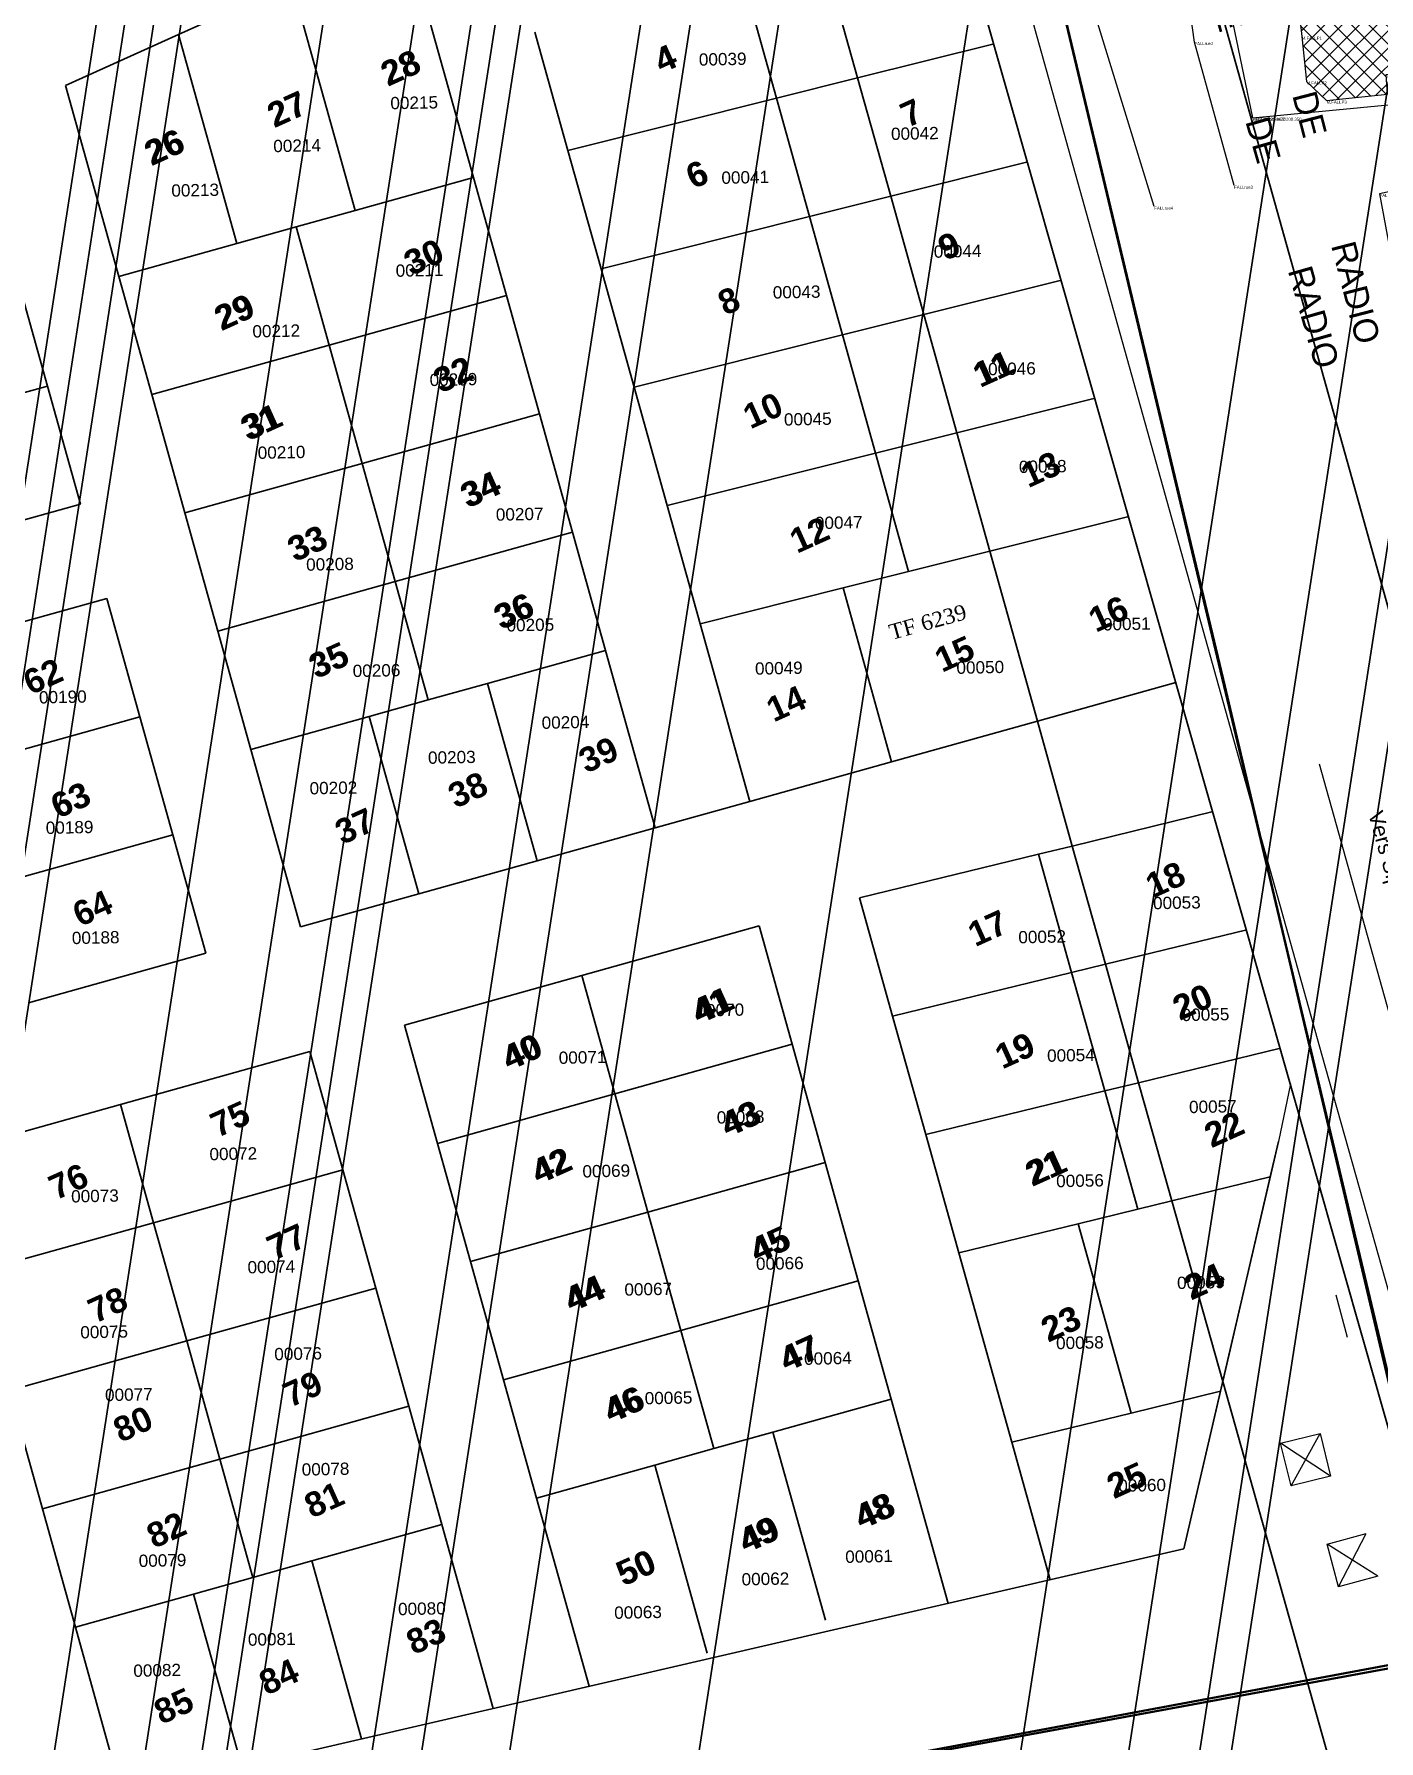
# Model space of a CAD drawing. Header units: metres. Extents: x 0 to 1324930, y 0 to 1631912.
# Drawn here: x 253671 to 253780.5, y 1630076.2 to 1630215.2 of the extents above; entities that cross this region are included whole.
import ezdxf
from ezdxf.enums import TextEntityAlignment as Align

# ---------------------------------------------------------------- set-up
doc = ezdxf.new("R2010")
doc.units = ezdxf.units.M
doc.header["$MEASUREMENT"] = 0
for name, color, linetype in [('A_revoir_geometrie_aberrante', 7, 'Continuous'), ('A_revoir_niveau_0', 7, 'Continuous'), ('limites_parcelles', 7, 'Continuous'), ('limites_sections', 7, 'Continuous'), ('limites_tf', 7, 'Continuous'), ('numero_lot', 7, 'Continuous'), ('numero_parcelle', 7, 'Continuous'), ('toponymie', 7, 'Continuous')]:
    doc.layers.add(name, color=color, linetype=linetype)
for name, color, linetype, lineweight in [('CABA', 7, 'Continuous', 0), ('Numero_TF', 7, 'Continuous', 0), ('TOUS', 7, 'Continuous', 0)]:
    doc.layers.add(name, color=color, linetype=linetype, lineweight=lineweight)
doc.layers.add('Lignes HT Vectorisées', color=6, linetype='Continuous', lineweight=0, true_color=0xff00ff)
doc.styles.add('Style-Arial', font='arial.ttf')
doc.styles.add('Style-FANCY', font='times.ttf')
doc.styles.add('Style-Times New Roman', font='times.ttf')
doc.styles.add('style1', font='')
doc.styles.get('style1').set_extended_font_data('Times New Roman', bold=True)

# ---------------------------------------------------------------- blocks, each defined once
blk = doc.blocks.new('*U121')
at = {"color": 7, "linetype": 'Continuous', "lineweight": 0}
for p, q in [((13.654552, -4.876443, -5e-05), (6.83608, 29.612147, -5e-05)), ((-3.110387, -27.47385, -5e-05), (-17.582436, 27.084875, -5e-05)), ((-24.569005, 25.231643, -5e-05), (-10.3778, -29.612114, -5e-05)), ((-7.637738, 25.29849, -5e-05), (1.850218, -6.536892, -5e-05)), ((16.607839, 17.529216, -5e-05), (-4.439876, 14.568554, -5e-05)), ((-16.751395, 7.995544, -5e-05), (-17.829571, 12.161798, -5e-05)), ((-17.829571, 12.161798, -5e-05), (-16.790145, 11.063447, -5e-05)), ((-16.790145, 11.063447, -5e-05), (-17.491376, 10.854957, -5e-05)), ((13.654552, -4.876443, -5e-05), (19.65446, -4.129586, -5e-05)), ((13.654552, -4.876443, -5e-05), (19.65446, -4.129586, -5e-05)), ((1.850218, -6.536892, -5e-05), (13.654552, -4.876443, -5e-05)), ((-13.262905, -6.37611, -5e-05), (-12.096502, -10.53527, -5e-05)), ((-13.144445, -9.593813, -5e-05), (-12.408594, -9.422412, -5e-05)), ((-12.096502, -10.53527, -5e-05), (-13.144445, -9.593813, -5e-05)), ((6.846098, -12.807626, -5e-05), (20.496953, -10.897787, -5e-05)), ((6.846098, -12.807626, -5e-05), (4.386668, -16.253464, -5e-05)), ((4.386668, -16.253464, -5e-05), (6.61972, -24.985584, -5e-05))]:
    blk.add_line(p, q, dxfattribs=at)
at = {"color": 1, "linetype": 'Continuous', "lineweight": 30}
for p, q in [((-4.439876, 14.568554, -5e-05), (9.424664, 16.5188, -5e-05)), ((9.424664, 16.5188, -5e-05), (13.654552, -4.876443, -5e-05)), ((-4.439876, 14.568554, -5e-05), (1.850218, -6.536892, -5e-05)), ((1.850218, -6.536892, -5e-05), (13.654552, -4.876443, -5e-05))]:
    blk.add_line(p, q, dxfattribs=at)
at = {"color": 7, "linetype": 'Continuous', "lineweight": 0}
for centre in [(9.424664, 16.5188, -5e-05), (-4.439876, 14.568554, -5e-05), (13.654552, -4.876443, -5e-05), (1.874386, -6.393706, -5e-05)]:
    blk.add_circle(centre, 0.4959263195182433, dxfattribs=at)
for s, rotation, style, p in [('Vers Sipres', 284.509145, 'Style-Arial', (-20.669253, 21.114073, -5e-05)), ('14.00', 8.006938, 'Style-Times New Roman', (1.031507, 13.593755, -5e-05)), ('21.50', 281.183289, 'Style-Times New Roman', (9.432283, 8.419733, -5e-05)), ('Route Bitumé', 284.507487, 'Style-Times New Roman', (-16.655227, 6.236646, -5e-05)), ('21.50', 281.183289, 'Style-Times New Roman', (-1.133842, 5.88621, -5e-05)), ('12.00', 8.006938, 'Style-Times New Roman', (5.617016, -5.36927, -5e-05)), ('Rue non denommée', 7.964338, 'Style-Times New Roman', (2.699563, -10.600076, -5e-05)), ('Vers HLM Rufisque', 285.66573, 'Style-Arial', (-12.470414, -11.193225, -5e-05))]:
    blk.add_text(s, height=1.239816, rotation=rotation, dxfattribs=dict(at, style=style)).set_placement(p)
for s, height, style, p in [('B1', 1.239816, 'Style-Times New Roman', (9.607402, 18.776045, -5e-05)), ('B4', 1.239816, 'Style-Times New Roman', (-7.126131, 15.517593, -5e-05)), ('Pt3', 0.247963, 'Style-Arial', (-4.439876, 14.568554, -5e-05)), ('B2', 1.239816, 'Style-Times New Roman', (13.956632, -3.021136, -5e-05)), ('Pt1', 0.247963, 'Style-Arial', (13.654552, -4.876443, -5e-05)), ('B3', 1.239816, 'Style-Times New Roman', (-2.544772, -7.238757, -5e-05))]:
    blk.add_text(s, height=height, rotation=359.3981, dxfattribs=dict(at, style=style)).set_placement(p, align=Align.TOP_LEFT)
at = {"color": 7, "linetype": 'Continuous', "lineweight": 0, "char_height": 1.239816, "attachment_point": 1, "rotation": 359.39809687312083, "line_spacing_factor": 0.72, "style": 'Style-Arial'}
for s, insert in [('Surplus du\\P\\PTF 978/R\\P\\PLot n° 31', (-4.128707, 25.404503, -5e-05)), ('Surplus du\\P\\PTF 978/R\\P\\PLot n° 35', (16.408643, 10.497729, -5e-05)), ('Surplus du\\P\\PTF 978/R', (12.720974, -17.097827, -5e-05))]:
    blk.add_mtext(s, dxfattribs=dict(at, insert=insert))
blk = doc.blocks.new('*U127')
at = {"linetype": 'Continuous', "lineweight": 0}
h = blk.add_hatch(dxfattribs=at)
h.set_pattern_fill('CROSSHATCH', style=0, pattern_type=2)
h.set_pattern_definition([(45, (-0.138448, 1.408666), (-0.7071067811865475, 0.7071067811865476), []), (315, (-0.138448, 1.408666), (0.7071067811865475, 0.7071067811865476), [])])
h.paths.add_polyline_path([(7.272750000003724, 4.645499999867752), (7.002449999999952, 7.201999999815597), (4.128449999989243, 7.107199999969452), (3.62445000000298, 10.63419999997131), (-4.699649999995016, 9.965799999888986), (-4.340549999993527, 6.179699999978764), (-5.222550000005867, 6.140699999872595), (-4.94484999999986, 3.356799999950453), (-4.263150000013411, -2.17229999997653), (3.533750000002328, -1.353800000157207), (3.675149999995483, -3.706400000024586), (8.11785000000964, -2.887700000079348), (7.533750000002326, 1.655299999983981), (4.385949999996228, 1.205799999879672), (4.06164999998873, 4.322999999858438)])
h = blk.add_hatch(dxfattribs=at)
h.set_pattern_fill('CROSSHATCH', style=0, pattern_type=2)
h.set_pattern_definition([(45, (-9.78757, 4.245264999999998), (-0.7071067811865475, 0.7071067811865476), []), (315, (-9.78757, 4.245264999999998), (0.7071067811865475, 0.7071067811865476), [])])
h.paths.add_polyline_path([(-14.15744999999879, -0.908700000029057), (-13.76704999999492, -4.564100000075995), (-12.13975000000209, -6.122500000055879), (-7.165349999995669, -5.615600000135599), (-7.290949999995062, -4.008900000015272), (-4.50635000001057, -3.702000000048428), (-5.149850000016158, 3.241399999940767), (-6.339850000018485, 2.889999999897554), (-6.821750000002793, 9.587099999887865), (-14.94395000001532, 8.955599999986587), (-14.50284999998985, 2.3125)])
at = {"color": 5, "linetype": 'Continuous', "lineweight": 0}
for p, q in [((-14.94395, 8.9556), (-16.19155, 35.0022)), ((8.11785, -2.8877), (24.30895, -0.342)), ((23.75275, -9.2649), (6.80845, -10.4705)), ((23.75275, -9.2649), (31.55585, -8.8792)), ((6.80845, -10.4705), (-7.81155, -13.726)), ((-7.81155, -13.726), (-3.93835, -34.7522))]:
    blk.add_line(p, q, dxfattribs=at)
at = {"color": 3, "linetype": 'Continuous', "lineweight": 0}
blk.add_line((-26.16905, -14.7565), (-34.17745, 11.1925), dxfattribs=at)
at = {"color": 7, "linetype": 'Continuous', "lineweight": 0}
for p, q in [((-4.69965, 9.9658), (-6.82175, 9.5871)), ((-4.69965, 9.9658), (3.62445, 10.6342)), ((6.58395, 10.8748), (3.62445, 10.6342)), ((-14.94395, 8.9556), (-21.42475, 8.1005)), ((-21.42475, 8.1005), (-18.16015, -7.5197)), ((7.27275, 4.6455), (4.06165, 4.323)), ((7.53375, 1.6553), (7.27275, 4.6455))]:
    blk.add_line(p, q, dxfattribs=at)
at = {"color": 3, "linetype": 'Continuous', "lineweight": 0, "flags": 128}
blk.add_lwpolyline([(-19.66435, -13.051), (-22.89315, -1.3571), (-26.28575, 22.9951)], dxfattribs=at)
at = {"color": 5, "linetype": 'Continuous', "lineweight": 0, "flags": 128}
blk.add_lwpolyline([(6.59985, 11.12), (6.09445, 17.3529), (23.94685, 19.7966)], dxfattribs=at)
at = {"color": 7, "linetype": 'Continuous', "lineweight": 0, "flags": 128}
for points in [[(7.27275, 4.6455), (7.00245, 7.202), (4.12845, 7.1072), (3.62445, 10.6342), (-4.69965, 9.9658), (-4.34055, 6.1797), (-5.22255, 6.1407), (-4.94485, 3.3568), (-4.26315, -2.1723), (3.53375, -1.3538), (3.67515, -3.7064), (8.11785, -2.8877), (7.53375, 1.6553), (4.38595, 1.2058), (4.06165, 4.323), (7.27275, 4.6455)], [(-14.15745, -0.9087), (-13.76705, -4.5641), (-12.13975, -6.1225), (-7.16535, -5.6156), (-7.29095, -4.0089), (-4.50635, -3.702), (-5.14985, 3.2414), (-6.33985, 2.89), (-6.82175, 9.5871), (-14.94395, 8.9556), (-14.50285, 2.3125), (-14.15745, -0.9087)]]:
    blk.add_lwpolyline(points, close=True, dxfattribs=at)
for points in [[(-4.69965, 9.9658), (-4.34055, 6.1797), (-5.22255, 6.1407), (-4.94485, 3.3568), (-4.26315, -2.1723), (3.53375, -1.3538), (3.67515, -3.7064), (8.11785, -2.8877), (7.53375, 1.6553)], [(3.62445, 10.6342), (4.12845, 7.1072), (7.00245, 7.202)], [(7.53375, 1.6553), (7.27275, 4.6455), (7.00245, 7.202), (6.58395, 10.8748)], [(-6.82175, 9.5871), (-14.94395, 8.9556), (-14.50285, 2.3125), (-14.15745, -0.9087)], [(-14.15745, -0.9087), (-13.76705, -4.5641), (-12.13975, -6.1225), (-7.16535, -5.6156), (-7.29095, -4.0089), (-4.50635, -3.702), (-5.14985, 3.2414), (-6.33985, 2.89), (-6.82175, 9.5871)], [(7.53375, 1.6553), (4.38595, 1.2058), (4.06165, 4.323), (7.27275, 4.6455)], [(4.06165, 4.323), (4.38595, 1.2058), (7.53375, 1.6553)], [(-18.16015, -7.5197), (-3.70635, -6.1322), (-4.50635, -3.702)]]:
    blk.add_lwpolyline(points, dxfattribs=at)
at = {"color": 7, "linetype": 'Continuous', "lineweight": 0, "style": 'Style-Arial'}
for s, p in [('FALL2mitoyen31', (-16.19155, 35.0022)), ('FALLrue1', (-26.28575, 22.9951)), ('FALL2mitoyen19', (23.94685, 19.7966)), ('FALL2mitoyen18', (6.09445, 17.3529)), ('FALLrue5', (-34.17745, 11.1925)), ('FALL2mitoyen17', (6.59985, 11.12)), ('FALL2P1', (-4.69965, 9.9658)), ('FALL2P15', (3.62445, 10.6342)), ('FALL2P16', (6.58395, 10.8748)), ('FALL2mitoyen29', (-15.01415, 8.9245)), ('M.FALLP10', (-14.94395, 8.9556)), ('FALL2mitoyen30', (-13.67335, 8.953)), ('M.FALLP9', (-6.82175, 9.5871)), ('FALL2P28', (-21.42475, 8.1005)), ('FALL2P14', (4.12845, 7.1072)), ('FALL2P13', (7.00245, 7.202)), ('FALL2P3', (-5.22255, 6.1407)), ('FALL2P2', (-4.34055, 6.1797)), ('FALL2P11', (4.06165, 4.323)), ('FALL2P12', (7.27275, 4.6455)), ('M.FALLP8', (-6.33985, 2.89)), ('M.FALLP7', (-5.14985, 3.2414)), ('FALL2P4', (-4.94485, 3.3568)), ('M.FALLP11', (-14.50285, 2.3125)), ('FALL2P9', (7.53375, 1.6553)), ('FALL2P10', (4.38595, 1.2058)), ('FALLrue2', (-22.89315, -1.3571)), ('M.FALLP1', (-14.15745, -0.9087)), ('FALL2P6', (3.53375, -1.3538)), ('FALL2mitoyen20', (24.30895, -0.342)), ('FALL2P5', (-4.26315, -2.1723)), ('M.FALLP5', (-7.29095, -4.0089)), ('M.FALLP6', (-4.50635, -3.702)), ('FALL2P7', (3.67515, -3.7064)), ('FALL2P8', (8.11785, -2.8877)), ('M.FALLP2', (-13.76705, -4.5641)), ('M.FALLP3', (-12.13975, -6.1225)), ('M.FALLP4', (-7.16535, -5.6156)), ('FALL2mitoyen24', (-3.70635, -6.1322)), ('FALL2mitoyen27', (-18.16015, -7.5197)), ('FALL2mitoyen21', (23.75275, -9.2649)), ('FALL2mitoyen22', (31.55585, -8.8792)), ('FALL2mitoyen23', (6.80845, -10.4705)), ('FALLrue3', (-19.66435, -13.051)), ('FALL2mitoyen25', (-7.81155, -13.726)), ('FALLrue4', (-26.16905, -14.7565)), ('FALL2mitoyen26', (-3.93835, -34.7522))]:
    blk.add_text(s, height=0.25, dxfattribs=at).set_placement(p, align=Align.TOP_LEFT)

msp = doc.modelspace()

# ---------------------------------------------------------------- linework, layer by layer
at = {"layer": 'A_revoir_geometrie_aberrante'}
for p in [(253818.619863, 1630923.387489), (253783.360228, 1630905.736215), (253836.716257, 1630891.342581), (253814.743377, 1630885.179087), (253827.949618, 1630881.202308), (253782.481281, 1630855.738057), (253817.743114, 1630841.650672), (253797.244464, 1630828.582386), (253772.916209, 1630823.758769), (253832.158235, 1630762.917254), (253758.560787, 1630716.320002), (253767.090522, 1630682.503953), (253854.394512, 1630680.823644), (253862.276467, 1630677.749375), (253858.702995, 1630671.266996), (253842.952575, 1630663.938938), (253774.845997, 1630654.884484)]:
    msp.add_line(p, (0, 0), dxfattribs=at)
at = {"layer": 'CABA', "color": 7, "linetype": 'Continuous', "lineweight": 13}
for p, q in [((253773.319529, 1630129.67609), (253772.332579, 1630124.97962)), ((253772.332579, 1630124.97962), (253764.622821, 1630091.797217))]:
    msp.add_line(p, q, dxfattribs=at)
at = {"layer": 'Lignes HT Vectorisées', "color": 5, "flags": 128}
msp.add_lwpolyline([(253756.669149, 1629670.287472), (253861.621399, 1629827.964829), (253775.882942, 1630131.985118), (253683.847384, 1630461.074745), (253586.374624, 1630811.106198), (253617.63126, 1631056.920646), (253648.501603, 1631303.479896), (253822.386232, 1631416.29853), (253967.163614, 1631512.857485)], dxfattribs=at)
at = {"layer": 'limites_parcelles'}
for p, q in [((253760.33051393606, 1630243.2888566267), (253790.324263, 1630136.040833)), ((253706.74837079813, 1630203.4934977472), (253701.171324, 1630223.440981)), ((253738.0458984579, 1630211.5850573224), (253735.3514423504, 1630221.219566426)), ((253691.95030269658, 1630219.2830851767), (253682.72928025515, 1630215.12518884)), ((253697.1167208214, 1630200.805164271), (253691.95030269658, 1630219.2830851767)), ((253731.43379919347, 1630209.9317642825), (253728.7425872612, 1630219.567284984)), ((253673.509146, 1630210.967693), (253682.72928025515, 1630215.12518884)), ((253687.48472231659, 1630198.1167335154), (253682.72928025515, 1630215.12518884)), ((253714.44900333643, 1630205.684866038), (253711.75710829938, 1630215.3207413252)), ((253749.1709, 1630214.366759), (253738.0458984579, 1630211.5850573224)), ((253738.0458984579, 1630211.5850573224), (253731.43379919347, 1630209.9317642825)), ((253740.74001221193, 1630201.9517723646), (253738.0458984579, 1630211.5850573224)), ((253677.85371868048, 1630195.428569798), (253673.509146, 1630210.967693)), ((253731.43379919347, 1630209.9317642825), (253714.44900333643, 1630205.684866038)), ((253734.12462071565, 1630200.2976413914), (253731.43379919347, 1630209.9317642825)), ((253717.14037789145, 1630196.050853862), (253714.44900333643, 1630205.684866038)), ((253751.91421, 1630204.7458), (253740.74001221193, 1630201.9517723646)), ((253706.74837079813, 1630203.4934977472), (253697.1167208214, 1630200.805164271)), ((253709.44094521075, 1630193.8629378923), (253706.74837079813, 1630203.4934977472)), ((253740.74001221193, 1630201.9517723646), (253734.12462071565, 1630200.2976413914)), ((253743.43434041302, 1630192.317720613), (253740.74001221193, 1630201.9517723646)), ((253697.1167208214, 1630200.805164271), (253692.3016483792, 1630199.4612075794)), ((253734.12462071565, 1630200.2976413914), (253717.14037789145, 1630196.050853862)), ((253736.81562874347, 1630190.6628507422), (253734.12462071565, 1630200.2976413914)), ((253692.3016483792, 1630199.4612075794), (253687.48472231659, 1630198.1167335154)), ((253694.99418506876, 1630189.830637335), (253692.3016483792, 1630199.4612075794)), ((253687.48472231659, 1630198.1167335154), (253677.85371868048, 1630195.428569798)), ((253672.04569253288, 1630186.4967680369), (253669.35325613752, 1630196.127497817)), ((253680.54631766205, 1630185.798019135), (253677.85371868048, 1630195.428569798)), ((253719.83187066574, 1630186.4164185098), (253717.14037789145, 1630196.050853862)), ((253754.657516, 1630195.12384), (253743.43434041302, 1630192.317720613)), ((253709.44094521075, 1630193.8629378923), (253694.99418506876, 1630189.830637335)), ((253712.133519551, 1630184.2323782966), (253709.44094521075, 1630193.8629378923)), ((253743.43434041302, 1630192.317720613), (253736.81562874347, 1630190.6628507422)), ((253746.1287365297, 1630182.683426017), (253743.43434041302, 1630192.317720613)), ((253736.81562874347, 1630190.6628507422), (253719.83187066574, 1630186.4164185098)), ((253739.5067058697, 1630181.0278126956), (253736.81562874347, 1630190.6628507422)), ((253694.99418506876, 1630189.830637335), (253680.54631766205, 1630185.798019135)), ((253697.68672188948, 1630180.2000672668), (253694.99418506876, 1630189.830637335)), ((253657.58934903666, 1630182.495945822), (253672.04569253288, 1630186.4967680369)), ((253674.738129, 1630176.866038), (253672.04569253288, 1630186.4967680369)), ((253722.5234357827, 1630176.7817242006), (253719.83187066574, 1630186.4164185098)), ((253683.2389166436, 1630176.167468472), (253680.54631766205, 1630185.798019135)), ((253757.401821, 1630185.501877), (253746.1287365297, 1630182.683426017)), ((253712.133519551, 1630184.2323782966), (253697.68672188948, 1630180.2000672668)), ((253714.8260938913, 1630174.6018187003), (253712.133519551, 1630184.2323782966)), ((253746.1287365297, 1630182.683426017), (253739.5067058697, 1630181.0278126956)), ((253748.8231092208, 1630173.0492151834), (253746.1287365297, 1630182.683426017)), ((253739.5067058697, 1630181.0278126956), (253722.5234357827, 1630176.7817242006)), ((253742.19778485034, 1630171.392768009), (253739.5067058697, 1630181.0278126956)), ((253697.68672188948, 1630180.2000672668), (253683.2389166436, 1630176.167468472)), ((253700.37925871022, 1630170.5694971983), (253697.68672188948, 1630180.2000672668)), ((253660.28174422262, 1630172.8656618833), (253674.738129, 1630176.866038)), ((253725.21506817287, 1630167.1467816972), (253722.5234357827, 1630176.7817242006)), ((253685.93151562518, 1630166.5369178087), (253683.2389166436, 1630176.167468472)), ((253760.145127, 1630175.879918), (253748.8231092208, 1630173.0492151834)), ((253714.8260938913, 1630174.6018187003), (253700.37925871022, 1630170.5694971983)), ((253717.5187413974, 1630164.9709974113), (253714.8260938913, 1630174.6018187003)), ((253748.8231092208, 1630173.0492151834), (253742.19778485034, 1630171.392768009)), ((253752.6920586218, 1630159.2150955175), (253748.8231092208, 1630173.0492151834)), ((253742.19778485034, 1630171.392768009), (253736.8611332186, 1630170.0585115985)), ((253700.37925871022, 1630170.5694971983), (253685.93151562518, 1630166.5369178087)), ((253703.0718686729, 1630160.9386654305), (253700.37925871022, 1630170.5694971983)), ((253736.8611332186, 1630170.0585115985), (253725.21506817287, 1630167.1467816972)), ((253740.81633285803, 1630155.9004080282), (253736.8611332186, 1630170.0585115985)), ((253676.880495, 1630169.202259), (253662.43296354017, 1630165.169969356)), ((253679.5732284648, 1630159.5710303339), (253676.880495, 1630169.202259)), ((253729.25811161072, 1630152.6743406593), (253725.21506817287, 1630167.1467816972)), ((253688.6241878873, 1630156.906105045), (253685.93151562518, 1630166.5369178087)), ((253717.5187413974, 1630164.9709974113), (253707.88667939047, 1630162.28254807)), ((253721.55763296766, 1630150.5250252634), (253717.5187413974, 1630164.9709974113)), ((253707.88667939047, 1630162.28254807), (253703.0718686729, 1630160.9386654305)), ((253711.92591425058, 1630147.8366727226), (253707.88667939047, 1630162.28254807)), ((253763.959955, 1630162.360129), (253752.6920586218, 1630159.2150955175)), ((253703.0718686729, 1630160.9386654305), (253698.2549430743, 1630159.5941896338)), ((253679.5732284648, 1630159.5710303339), (253665.12577101708, 1630155.5384757526)), ((253682.2657763705, 1630149.940465366), (253679.5732284648, 1630159.5710303339)), ((253698.2549430743, 1630159.5941896338), (253688.6241878873, 1630156.906105045)), ((253702.29405561474, 1630145.1482811284), (253698.2549430743, 1630159.5941896338)), ((253752.6920586218, 1630159.2150955175), (253740.81633285803, 1630155.9004080282)), ((253755.5374744136, 1630149.0408030974), (253752.6920586218, 1630159.2150955175)), ((253692.663123, 1630142.460148), (253688.6241878873, 1630156.906105045)), ((253740.81633285803, 1630155.9004080282), (253729.25811161072, 1630152.6743406593)), ((253729.25811161072, 1630152.6743406593), (253721.55763296766, 1630150.5250252634)), ((253767.009442, 1630151.838998), (253755.5374744136, 1630149.0408030974)), ((253721.55763296766, 1630150.5250252634), (253711.92591425058, 1630147.8366727226)), ((253682.2657763705, 1630149.940465366), (253667.81835340068, 1630145.907787251)), ((253684.958316, 1630140.30993), (253682.2657763705, 1630149.940465366)), ((253755.5374744136, 1630149.0408030974), (253752.78387127398, 1630148.3691556044)), ((253758.23230165237, 1630139.4049669476), (253755.5374744136, 1630149.0408030974)), ((253711.92591425058, 1630147.8366727226), (253702.29405561474, 1630145.1482811284)), ((253752.78387127398, 1630148.3691556044), (253738.203907, 1630144.812871)), ((253752.78387127398, 1630148.3691556044), (253755.47933812646, 1630138.7334668213)), ((253702.29405561474, 1630145.1482811284), (253692.663123, 1630142.460148)), ((253738.203907, 1630144.812871), (253740.8994479858, 1630135.1771545135)), ((253730.01561449998, 1630142.528896), (253715.56893085653, 1630138.4925877305)), ((253732.7069127722, 1630132.8969157315), (253730.01561449998, 1630142.528896)), ((253769.744734, 1630142.213068), (253758.23230165237, 1630139.4049669476)), ((253670.51078046876, 1630136.2776542741), (253684.958316, 1630140.30993)), ((253758.23230165237, 1630139.4049669476), (253755.47933812646, 1630138.7334668213)), ((253760.92745253938, 1630129.7679735355), (253758.23230165237, 1630139.4049669476)), ((253701.123305, 1630134.456575), (253715.56893085653, 1630138.4925877305)), ((253718.2601942326, 1630128.8607057866), (253715.56893085653, 1630138.4925877305)), ((253755.47933812646, 1630138.7334668213), (253740.8994479858, 1630135.1771545135)), ((253755.47933812646, 1630138.7334668213), (253758.17512914943, 1630129.0966192016)), ((253740.8994479858, 1630135.1771545135), (253743.59531644042, 1630125.5402674284)), ((253703.8145896242, 1630124.8248070858), (253701.123305, 1630134.456575)), ((253693.42046300002, 1630132.2968495), (253678.00606136385, 1630127.9926019686)), ((253696.10958557855, 1630122.6728196812), (253693.42046300002, 1630132.2968495)), ((253732.7069127722, 1630132.8969157315), (253718.2601942326, 1630128.8607057866)), ((253735.39782260286, 1630123.26632567), (253732.7069127722, 1630132.8969157315)), ((253772.489028, 1630132.588105), (253760.92745253938, 1630129.7679735355)), ((253760.92745253938, 1630129.7679735355), (253758.17512914943, 1630129.0966192016)), ((253761.441639, 1630127.929408), (253760.92745253938, 1630129.7679735355)), ((253678.00606136385, 1630127.9926019686), (253663.55918749998, 1630123.9585225)), ((253678.00606136385, 1630127.9926019686), (253680.69501250997, 1630118.3663152326)), ((253718.2601942326, 1630128.8607057866), (253703.8145896242, 1630124.8248070858)), ((253720.9510043342, 1630119.2304460933), (253718.2601942326, 1630128.8607057866)), ((253758.17512914943, 1630129.0966192016), (253743.59531644042, 1630125.5402674284)), ((253758.17512914943, 1630129.0966192016), (253760.87057385241, 1630119.4610095979)), ((253763.6393852045, 1630120.1364104324), (253761.441639, 1630127.929408)), ((253743.59531644042, 1630125.5402674284), (253746.29085643706, 1630115.904554478)), ((253703.8145896242, 1630124.8248070858), (253703.814575, 1630124.824803)), ((253706.50535613176, 1630115.1948934458), (253703.8145896242, 1630124.8248070858)), ((253772.332579, 1630124.97962), (253771.66197488827, 1630122.0933742984)), ((253696.10958557855, 1630122.6728196812), (253680.69501250997, 1630118.3663152326)), ((253698.8005379591, 1630113.0422412325), (253696.10958557855, 1630122.6728196812)), ((253735.39782260286, 1630123.26632567), (253720.9510043342, 1630119.2304460933)), ((253738.089064849, 1630113.6345459153), (253735.39782260286, 1630123.26632567)), ((253771.66197488827, 1630122.0933742984), (253763.6393852045, 1630120.1364104324)), ((253771.66197488827, 1630122.0933742984), (253767.78874327472, 1630105.423184091)), ((253763.6393852045, 1630120.1364104324), (253760.87057385241, 1630119.4610095979)), ((253767.78874327472, 1630105.423184091), (253763.6393852045, 1630120.1364104324)), ((253680.69501250997, 1630118.3663152326), (253666.24859243978, 1630114.330292207)), ((253680.69501250997, 1630118.3663152326), (253683.3852205722, 1630108.735528811)), ((253720.9510043342, 1630119.2304460933), (253706.50535613176, 1630115.1948934458)), ((253723.64223969617, 1630109.598664417), (253720.9510043342, 1630119.2304460933)), ((253756.01029443566, 1630118.2754334223), (253746.29085643706, 1630115.904554478)), ((253760.87057385241, 1630119.4610095979), (253756.01029443566, 1630118.2754334223)), ((253756.01029443566, 1630118.2754334223), (253760.32361360648, 1630102.8580899297)), ((253746.29085643706, 1630115.904554478), (253750.603893164, 1630100.4867962932)), ((253709.19664075592, 1630105.563125532), (253706.50535613176, 1630115.1948934458)), ((253698.8005379591, 1630113.0422412325), (253683.3852205722, 1630108.735528811)), ((253701.49182268872, 1630103.4104733483), (253698.8005379591, 1630113.0422412325)), ((253738.089064849, 1630113.6345459153), (253723.64223969617, 1630109.598664417)), ((253740.77997475205, 1630104.0039555947), (253738.089064849, 1630113.6345459153)), ((253683.3852205722, 1630108.735528811), (253668.9387178218, 1630104.6994826877)), ((253683.3852205722, 1630108.735528811), (253686.07576088503, 1630099.103552952)), ((253723.64223969617, 1630109.598664417), (253709.19664075592, 1630105.563125532)), ((253726.33314269394, 1630099.968072193), (253723.64223969617, 1630109.598664417)), ((253668.9387178218, 1630104.6994826877), (253671.62917543328, 1630095.0674837674)), ((253711.88759303378, 1630095.9325470435), (253709.19664075592, 1630105.563125532)), ((253767.6054882523, 1630104.6344638735), (253760.32361360648, 1630102.8580899297)), ((253767.6054882523, 1630104.6344638735), (253764.622821, 1630091.797217)), ((253767.78874327472, 1630105.423184091), (253767.6054882523, 1630104.6344638735)), ((253777.0820787932, 1630072.469906346), (253767.78874327472, 1630105.423184091)), ((253701.49182268872, 1630103.4104733483), (253686.07576088503, 1630099.103552952)), ((253704.18277506923, 1630093.7798948996), (253701.49182268872, 1630103.4104733483)), ((253740.77997475205, 1630104.0039555947), (253731.14883416015, 1630101.313389227)), ((253745.428711, 1630087.366433), (253740.77997475205, 1630104.0039555947)), ((253760.32361360648, 1630102.8580899297), (253750.603893164, 1630100.4867962932)), ((253731.14883416015, 1630101.313389227), (253726.33314269394, 1630099.968072193)), ((253735.429697, 1630085.994496), (253731.14883416015, 1630101.313389227)), ((253750.603893164, 1630100.4867962932), (253753.737685, 1630089.28447)), ((253686.07576088503, 1630099.103552952), (253671.62917543328, 1630095.0674837674)), ((253686.07576088503, 1630099.103552952), (253688.76596895122, 1630089.4727665314)), ((253726.33314269394, 1630099.968072193), (253721.51811520965, 1630098.6229406497)), ((253721.51811520965, 1630098.6229406497), (253711.88759303378, 1630095.9325470435)), ((253725.798925, 1630083.303223), (253721.51811520965, 1630098.6229406497)), ((253671.62917543328, 1630095.0674837674), (253674.3193008136, 1630085.4366742542)), ((253716.168157, 1630080.612949), (253711.88759303378, 1630095.9325470435)), ((253704.18277506923, 1630093.7798948996), (253693.58097442947, 1630090.8179768247)), ((253708.365602, 1630078.810086), (253704.18277506923, 1630093.7798948996)), ((253693.58097442947, 1630090.8179768247), (253688.76596895122, 1630089.4727665314)), ((253693.58097442947, 1630090.8179768247), (253697.627464, 1630076.332705)), ((253688.76596895122, 1630089.4727665314), (253683.95003637287, 1630088.1272972526)), ((253683.95003637287, 1630088.1272972526), (253674.3193008136, 1630085.4366742542)), ((253683.95003637287, 1630088.1272972526), (253687.873127, 1630074.081115)), ((253674.3193008136, 1630085.4366742542), (253678.120221, 1630071.829153))]:
    msp.add_line(p, q, dxfattribs=at)
at = {"layer": 'limites_sections', "color": 112, "linetype": 'Continuous', "lineweight": 40, "flags": 128}
for points in [[(253571.047075, 1630723.599568), (253600.186297, 1630706.548526), (253621.817231, 1630711.994443), (253628.041124, 1630687.554872), (253678.208666, 1630517.218459), (253711.262634, 1630399.425895), (253749.054407, 1630241.188111), (253786.719032, 1630083.077529), (253667.019158, 1630061.048467), (253520.677582, 1630008.003458), (253349.874626, 1629905.007271), (253370.894891, 1630071.745612), (253278.664905, 1630062.128606), (253271.082561, 1630189.80614), (253238.792095, 1630544.179111), (253486.322083, 1630710.425653), (253532.904976, 1630728.2652), (253571.047075, 1630723.599568)], [(254348.370927, 1630391.951882), (254309.9852, 1630253.9323), (254287.3632, 1630130.504), (254273.8695, 1629992.7881), (254275.334915, 1629929.186521), (254144.350912, 1629962.854533), (254129.310226, 1629944.470728), (254024.768125, 1629997.357132), (253955.511127, 1630039.119672), (253907.405394, 1630046.336207), (253799.369555, 1630038.162516), (253786.496556, 1630083.300126), (253767.950249, 1630162.069178), (253749.054441, 1630241.188133), (253711.262624, 1630399.425942), (253774.754402, 1630423.155021), (253793.178897, 1630438.29059), (253808.243015, 1630442.914881), (253853.186893, 1630453.726815), (253859.148201, 1630539.484772), (253942.172035, 1630521.14592), (254040.038076, 1630496.898217), (254237.72828, 1630442.844843), (254348.370927, 1630391.951882)]]:
    msp.add_lwpolyline(points, close=True, dxfattribs=at)
msp.add_lwpolyline([(253349.874626, 1629905.007271), (253520.677582, 1630008.003458), (253667.019158, 1630061.048467), (253786.496524, 1630083.300136), (253799.369555, 1630038.162516), (253856.42032, 1629838.716605)], dxfattribs=at)
at = {"layer": 'limites_tf', "color": 5, "linetype": 'Continuous', "lineweight": 30}
for p, q in [((253738.998037, 1630249.90369), (253787.410828, 1630080.115932)), ((253772.332579, 1630124.97962), (253764.622821, 1630091.797217)), ((253764.622821, 1630091.797217), (253659.604685, 1630067.555922))]:
    msp.add_line(p, q, dxfattribs=at)
at = {"layer": 'TOUS', "color": 1, "lineweight": 0}
for p, q in [((253776.999895, 1630112.49522), (253777.929235, 1630109.034071)), ((253772.503758, 1630100.411638), (253775.719121, 1630101.199194)), ((253776.570913, 1630097.718149), (253772.503758, 1630100.411638)), ((253773.35555, 1630096.930593), (253772.503758, 1630100.411638)), ((253773.35555, 1630096.930593), (253775.719121, 1630101.199194)), ((253775.719121, 1630101.199194), (253776.570913, 1630097.718149)), ((253776.570913, 1630097.718149), (253773.35555, 1630096.930593)), ((253776.289516, 1630092.182623), (253779.486483, 1630093.041808)), ((253780.415824, 1630089.580659), (253776.289516, 1630092.182623)), ((253777.218856, 1630088.721474), (253776.289516, 1630092.182623)), ((253777.218856, 1630088.721474), (253779.486483, 1630093.041808)), ((253780.415824, 1630089.580659), (253777.218856, 1630088.721474))]:
    msp.add_line(p, q, dxfattribs=at)

# ---------------------------------------------------------------- block references
at = {"layer": 'A_revoir_niveau_0', "color": 7, "linetype": 'Continuous', "lineweight": 0}
msp.add_blockref('*U127', (253788.38515, 1630215.8697), dxfattribs=at)
at = {"layer": 'A_revoir_niveau_0', "color": 7, "linetype": 'Continuous', "lineweight": 0, "rotation": 1.14}
msp.add_blockref('*U121', (253800.709871, 1630130.986345, 5e-05), dxfattribs=at)

# ---------------------------------------------------------------- texts
at = {"layer": 'CABA', "color": 3, "linetype": 'Continuous', "lineweight": 13, "char_height": 1.999998, "attachment_point": 8, "line_spacing_factor": 0.806439, "style": 'Style-FANCY'}
for insert, rotation in [((253773.951743, 1630208.093382), 284.52491148773987), ((253770.178069, 1630205.979001), 285.914938305388)]:
    msp.add_mtext('\\FFANCY;ROUTE          DE            RADIO', dxfattribs=dict(at, insert=insert, rotation=rotation))
at = {"layer": 'numero_lot', "color": 7, "linetype": 'Continuous', "lineweight": 0, "char_height": 2, "attachment_point": 1, "rotation": 24.271754869963708, "line_spacing_factor": 0.72, "style": 'style1'}
for s, insert in [('\\fArial|b1|i0|c00|p39;4', (253721.241731, 1630213.751474)), ('\\fArial|b1|i0|c00|p39;4', (253721.280393, 1630213.768908)), ('\\fArial|b1|i0|c00|p39;28', (253698.965939, 1630212.688005)), ('\\fArial|b1|i0|c00|p39;28', (253698.998497, 1630212.702686)), ('\\fArial|b1|i0|c00|p39;27', (253689.713716, 1630209.316361)), ('\\fArial|b1|i0|c00|p39;27', (253689.746273, 1630209.331042)), ('\\fArial|b1|i0|c00|p39;7', (253741.30105, 1630209.339291)), ('\\fArial|b1|i0|c00|p39;7', (253741.30105, 1630209.339291)), ('\\fArial|b1|i0|c00|p39;26', (253679.706979, 1630206.220643)), ('\\fArial|b1|i0|c00|p39;26', (253679.772093, 1630206.250005)), ('\\fArial|b1|i0|c00|p39;6', (253723.827377, 1630204.334498)), ('\\fArial|b1|i0|c00|p39;6', (253723.859934, 1630204.349178)), ('\\fArial|b1|i0|c00|p39;9', (253744.365453, 1630198.497367)), ('\\fArial|b1|i0|c00|p39;9', (253744.39801, 1630198.512048)), ('\\fArial|b1|i0|c00|p39;30', (253700.855366, 1630197.280088)), ('\\fArial|b1|i0|c00|p39;30', (253700.887924, 1630197.294769)), ('\\fArial|b1|i0|c00|p39;29', (253685.406535, 1630192.781994)), ('\\fArial|b1|i0|c00|p39;29', (253685.471649, 1630192.811355)), ('\\fArial|b1|i0|c00|p39;8', (253726.435763, 1630194.040819)), ('\\fArial|b1|i0|c00|p39;8', (253726.435763, 1630194.040819)), ('\\fArial|b1|i0|c00|p39;11', (253747.2092, 1630188.157068)), ('\\fArial|b1|i0|c00|p39;11', (253747.323151, 1630188.208451)), ('\\fArial|b1|i0|c00|p39;32', (253703.252848, 1630187.707377)), ('\\fArial|b1|i0|c00|p39;32', (253703.285405, 1630187.722058)), ('\\fArial|b1|i0|c00|p39;31', (253687.709822, 1630183.887353)), ('\\fArial|b1|i0|c00|p39;10', (253728.493338, 1630184.788229)), ('\\fArial|b1|i0|c00|p39;10', (253728.501477, 1630184.791899)), ('\\fArial|b1|i0|c00|p39;31', (253687.555175, 1630183.817618)), ('\\fArial|b1|i0|c00|p39;13', (253751.127195, 1630179.995544)), ('\\fArial|b1|i0|c00|p39;13', (253751.135334, 1630179.999215)), ('\\fArial|b1|i0|c00|p39;34', (253705.45097, 1630178.342175)), ('\\fArial|b1|i0|c00|p39;34', (253705.522189, 1630178.374289)), ('\\fArial|b1|i0|c00|p39;12', (253732.290808, 1630174.655463)), ('\\fArial|b1|i0|c00|p39;12', (253732.298947, 1630174.659134)), ('\\fArial|b1|i0|c00|p39;33', (253691.369212, 1630173.970159)), ('\\fArial|b1|i0|c00|p39;33', (253691.401769, 1630173.984839)), ('\\fArial|b1|i0|c00|p39;36', (253708.175844, 1630168.433693)), ('\\fArial|b1|i0|c00|p39;36', (253708.240958, 1630168.463055)), ('\\fArial|b1|i0|c00|p39;16', (253756.636381, 1630168.222493)), ('\\fArial|b1|i0|c00|p39;16', (253756.660798, 1630168.233504)), ('\\fArial|b1|i0|c00|p39;35', (253693.117863, 1630164.445788)), ('\\fArial|b1|i0|c00|p39;35', (253693.150421, 1630164.460469)), ('\\fArial|b1|i0|c00|p39;15', (253744.103924, 1630164.964783)), ('\\fArial|b1|i0|c00|p39;15', (253744.112064, 1630164.968454)), ('\\fArial|b1|i0|c00|p39;62', (253669.849968, 1630163.130721)), ('\\fArial|b1|i0|c00|p39;14', (253730.390001, 1630160.918149)), ('\\fArial|b1|i0|c00|p39;39', (253715.104756, 1630156.754621)), ('\\fArial|b1|i0|c00|p39;38', (253704.460402, 1630153.901599)), ('\\fArial|b1|i0|c00|p39;63', (253672.08365, 1630153.059597)), ('\\fArial|b1|i0|c00|p39;63', (253672.116207, 1630153.074278)), ('\\fArial|b1|i0|c00|p39;37', (253695.243824, 1630150.945025)), ('\\fArial|b1|i0|c00|p39;18', (253761.286728, 1630146.584675)), ('\\fArial|b1|i0|c00|p39;18', (253761.294868, 1630146.588346)), ('\\fArial|b1|i0|c00|p39;64', (253673.873359, 1630144.251798)), ('\\fArial|b1|i0|c00|p39;17', (253746.811349, 1630142.624871)), ('\\fArial|b1|i0|c00|p39;17', (253746.819488, 1630142.628541)), ('\\fArial|b1|i0|c00|p39;20', (253763.482933, 1630136.618759)), ('\\fArial|b1|i0|c00|p39;20', (253763.51549, 1630136.63344)), ('\\fArial|b1|i0|c00|p39;41', (253724.272414, 1630136.30984)), ('\\fArial|b1|i0|c00|p39;41', (253724.498281, 1630136.411688)), ('\\fArial|b1|i0|c00|p39;40', (253708.819205, 1630132.526928)), ('\\fArial|b1|i0|c00|p39;40', (253708.922982, 1630132.573723)), ('\\fArial|b1|i0|c00|p39;19', (253749.016042, 1630132.661753)), ('\\fArial|b1|i0|c00|p39;19', (253749.04046, 1630132.672764)), ('\\fArial|b1|i0|c00|p39;75', (253685.084155, 1630127.089991)), ('\\fArial|b1|i0|c00|p39;43', (253726.631767, 1630127.106632)), ('\\fArial|b1|i0|c00|p39;43', (253726.735544, 1630127.153427)), ('\\fArial|b1|i0|c00|p39;22', (253766.059527, 1630126.245396)), ('\\fArial|b1|i0|c00|p39;22', (253766.092084, 1630126.260077)), ('\\fArial|b1|i0|c00|p39;42', (253711.217812, 1630123.266214)), ('\\fArial|b1|i0|c00|p39;42', (253711.321589, 1630123.313009)), ('\\fArial|b1|i0|c00|p39;21', (253751.464556, 1630123.102665)), ('\\fArial|b1|i0|c00|p39;21', (253751.619204, 1630123.172399)), ('\\fArial|b1|i0|c00|p39;76', (253671.916113, 1630122.002797)), ('\\fArial|b1|i0|c00|p39;77', (253689.687493, 1630117.086654)), ('\\fArial|b1|i0|c00|p39;45', (253729.02686, 1630116.871925)), ('\\fArial|b1|i0|c00|p39;45', (253729.130637, 1630116.91872)), ('\\fArial|b1|i0|c00|p39;44', (253714.038592, 1630112.916501)), ('\\fArial|b1|i0|c00|p39;24', (253764.408686, 1630113.84806)), ('\\fArial|b1|i0|c00|p39;24', (253764.479905, 1630113.880175)), ('\\fArial|b1|i0|c00|p39;78', (253675.114922, 1630111.965192)), ('\\fArial|b1|i0|c00|p39;44', (253713.896153, 1630112.852272)), ('\\fArial|b1|i0|c00|p39;23', (253752.760342, 1630110.418271)), ('\\fArial|b1|i0|c00|p39;23', (253752.7929, 1630110.432952)), ('\\fArial|b1|i0|c00|p39;47', (253731.425874, 1630108.001213)), ('\\fArial|b1|i0|c00|p39;47', (253731.52965, 1630108.048008)), ('\\fArial|b1|i0|c00|p39;79', (253691.001392, 1630105.109828)), ('\\fArial|b1|i0|c00|p39;46', (253717.113186, 1630103.818021)), ('\\fArial|b1|i0|c00|p39;46', (253717.249519, 1630103.879497)), ('\\fArial|b1|i0|c00|p39;80', (253677.181904, 1630102.254672)), ('\\fArial|b1|i0|c00|p39;25', (253758.115365, 1630097.66387)), ('\\fArial|b1|i0|c00|p39;25', (253758.147922, 1630097.67855)), ('\\fArial|b1|i0|c00|p39;81', (253692.749843, 1630096.082362)), ('\\fArial|b1|i0|c00|p39;48', (253737.54057, 1630095.15507)), ('\\fArial|b1|i0|c00|p39;48', (253737.644347, 1630095.201865)), ('\\fArial|b1|i0|c00|p39;82', (253679.899796, 1630093.626811)), ('\\fArial|b1|i0|c00|p39;49', (253728.098054, 1630093.228323)), ('\\fArial|b1|i0|c00|p39;49', (253728.234387, 1630093.289799)), ('\\fArial|b1|i0|c00|p39;50', (253718.140452, 1630090.553036)), ('\\fArial|b1|i0|c00|p39;50', (253718.173009, 1630090.567717)), ('\\fArial|b1|i0|c00|p39;83', (253701.052701, 1630084.969444)), ('\\fArial|b1|i0|c00|p39;84', (253689.062297, 1630081.667692)), ('\\fArial|b1|i0|c00|p39;85', (253680.50201, 1630079.292638))]:
    msp.add_mtext(s, dxfattribs=dict(at, insert=insert))
at = {"layer": 'numero_parcelle', "color": 5, "lineweight": 0, "style": 'Style-Arial'}
for s, p in [('00039', (253725.101107, 1630213.582452, 0.00127)), ('00215', (253699.969003, 1630210.035244, 0.00127)), ('00042', (253740.75562, 1630207.531216, 0.00127)), ('00214', (253690.430855, 1630206.539016, 0.00127)), ('00041', (253726.938924, 1630203.960044, 0.00127)), ('00213', (253682.124993, 1630202.913295, 0.00127)), ('00044', (253744.240437, 1630197.941359, 0.00127)), ('00211', (253700.40201, 1630196.389847, 0.00127)), ('00043', (253731.124944, 1630194.619624, 0.00127)), ('00212', (253688.73081, 1630191.447605, 0.00127)), ('00046', (253748.666396, 1630188.370102, 0.00127)), ('00209', (253703.167007, 1630187.4925, 0.00127)), ('00045', (253732.035581, 1630184.272154, 0.00127)), ('00210', (253689.161567, 1630181.561809, 0.00127)), ('00048', (253751.177492, 1630180.410052, 0.00127)), ('00207', (253708.562034, 1630176.526922, 0.00127)), ('00047', (253734.555985, 1630175.841131, 0.00127)), ('00208', (253693.107647, 1630172.452226, 0.00127)), ('00205', (253709.432051, 1630167.505584, 0.00127)), ('00051', (253758.021465, 1630167.58848, 0.00127)), ('00050', (253746.087055, 1630164.054509, 0.00127)), ('00206', (253696.900651, 1630163.796351, 0.00127)), ('00049', (253729.675238, 1630163.98683, 0.00127)), ('00190', (253671.344716, 1630161.642219, 0.00127)), ('00204', (253712.293086, 1630159.575588, 0.00127)), ('00203', (253703.03561, 1630156.730022, 0.00127)), ('00202', (253693.388554, 1630154.23751, 0.00127)), ('00189', (253671.894055, 1630151.019889, 0.00127)), ('00053', (253762.101704, 1630144.885287, 0.00127)), ('00188', (253674.021209, 1630142.047064, 0.00127)), ('00052', (253751.127421, 1630142.110682, 0.00127)), ('00070', (253724.908181, 1630136.148939, 0.00127)), ('00055', (253764.433731, 1630135.777458, 0.00127)), ('00071', (253713.686276, 1630132.292509, 0.00127)), ('00054', (253753.470087, 1630132.464597, 0.00127)), ('00057', (253765.034578, 1630128.282211, 0.00127)), ('00068', (253726.559986, 1630127.431516, 0.00127)), ('00072', (253685.232838, 1630124.441208, 0.00127)), ('00069', (253715.617617, 1630123.042144, 0.00127)), ('00073', (253673.962381, 1630121.007334, 0.00127)), ('00056', (253754.210003, 1630122.24837, 0.00127)), ('00066', (253729.754556, 1630115.513788, 0.00127)), ('00074', (253688.333645, 1630115.233623, 0.00127)), ('00067', (253719.035874, 1630113.417317, 0.00127)), ('00059', (253764.057874, 1630113.962164, 0.00127)), ('00075', (253674.709009, 1630109.936451, 0.00127)), ('00058', (253754.201734, 1630109.055794, 0.00127)), ('00076', (253690.51274, 1630108.156748, 0.00127)), ('00064', (253733.673376, 1630107.783484, 0.00127)), ('00077', (253676.722189, 1630104.829045, 0.00127)), ('00065', (253720.690338, 1630104.565329, 0.00127)), ('00078', (253692.74645, 1630098.761424, 0.00127)), ('00060', (253759.273271, 1630097.444396, 0.00127)), ('00079', (253679.465806, 1630091.325881, 0.00127)), ('00061', (253737.026031, 1630091.656742, 0.00127)), ('00062', (253728.583102, 1630089.819938, 0.00127)), ('00080', (253700.594022, 1630087.398158, 0.00127)), ('00063', (253718.20459, 1630087.10177, 0.00127)), ('00081', (253688.363675, 1630084.906948, 0.00127)), ('00082', (253679.03028, 1630082.376128, 0.00127))]:
    msp.add_text(s, height=1, rotation=1.13223, dxfattribs=at).set_placement(p, align=Align.TOP_LEFT)
at = {"layer": 'numero_tf', "color": 4, "linetype": 'Continuous', "lineweight": 0, "insert": (253743.59089, 1630167.88781), "char_height": 1.25, "attachment_point": 2, "rotation": 15.59441521455712, "line_spacing_factor": 0.806439, "style": 'Style-FANCY'}
msp.add_mtext('TF 6239', dxfattribs=at)
at = {"layer": 'toponymie', "color": 7, "linetype": 'Continuous', "lineweight": 0, "style": 'Style-Arial'}
msp.add_text('253770.225,1630208.350', height=0.25, dxfattribs=at).set_placement((253770.225, 1630208.35), align=Align.TOP_LEFT)

doc.saveas('drawing.dxf')
